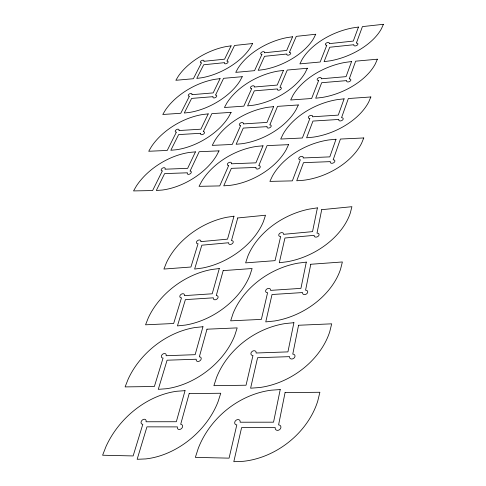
<?xml version="1.0" encoding="UTF-8"?>
<svg xmlns="http://www.w3.org/2000/svg" width="486" height="486" viewBox="0 0 486 486"><rect width="100%" height="100%" fill="white"/><g stroke="black" fill="none" stroke-linecap="round" stroke-linejoin="round"><path stroke-width="0.73" d="M285.063 392.615L278.593 424.91A3.056 2.521 -37.7 0 1 280.865 427.662A3.056 2.521 -37.7 0 1 277.5 430.377A3.056 2.521 -37.7 0 1 275.24 427.619L241.609 427.565L233.809 461.7L243.273 461.311A74.996 59.256 -36.9 0 0 317.729 401.132L319.885 392.263L285.063 392.615M298.556 325.255L292.772 354.136A2.873 2.26 -31.3 0 1 294.959 356.499A2.873 2.26 -31.3 0 1 291.794 359.014A2.873 2.26 -31.3 0 1 289.607 356.645L257.58 357.708L250.606 388.199L259.615 387.536A70.701 53.387 -31.8 0 0 329.733 331.768L331.695 323.828L298.556 325.255M310.773 264.263L305.573 290.221A2.722 2.029 -27.5 0 1 307.687 292.262A2.722 2.029 -27.5 0 1 304.698 294.601A2.722 2.029 -27.5 0 1 302.584 292.56L272.02 294.516L265.763 321.896L274.347 321.015A67.074 48.138 -28.4 0 0 340.577 269.123L342.375 261.966L310.773 264.263M321.702 209.679L317 233.159A2.594 1.829 -25.2 0 1 319.047 234.926A2.594 1.829 -25.2 0 1 316.21 237.113A2.594 1.829 -25.2 0 1 314.169 235.346L284.936 238.012L279.28 262.756L287.481 261.705A63.958 43.576 -26.3 0 0 350.26 213.178L351.913 206.696L321.702 209.679M280.222 389.547L273.545 422.182L240.133 422.219A2.995 2.387 -40 0 0 238.055 419.558A2.995 2.387 -40 0 0 234.75 422.2A2.995 2.387 -40 0 0 236.816 424.867L229.07 458.152L195.36 457.375L198.306 448.232A80.597 67.378 -42.1 0 1 271.024 390.215L280.222 389.547M293.909 322.686L287.931 351.882L256.092 353.012A2.813 2.151 -33.9 0 0 254.081 350.722A2.813 2.151 -33.9 0 0 250.964 353.17A2.813 2.151 -33.9 0 0 252.969 355.473L246.044 385.222L213.889 385.671L216.562 377.47A75.397 60.507 -34 0 1 285.142 323.573L293.909 322.686M306.302 262.112L300.931 288.368L270.544 290.379A2.661 1.944 -29.9 0 0 268.588 288.392A2.661 1.944 -29.9 0 0 265.642 290.683A2.661 1.944 -29.9 0 0 267.592 292.669L261.371 319.399L230.65 320.833L233.08 313.446A71.199 54.262 -29.2 0 1 297.942 263.169L306.302 262.112M317.407 207.868L312.541 231.628L283.466 234.343A2.533 1.756 -27.4 0 0 281.57 232.618A2.533 1.756 -27.4 0 0 278.776 234.756A2.533 1.756 -27.4 0 0 280.665 236.488L275.046 260.648L245.624 262.877L247.854 256.171A67.676 48.843 -26.3 0 1 309.406 209.071L317.407 207.868M189.188 393.569L180.683 424.321A2.952 2.248 -43.1 0 1 182.511 426.939A2.952 2.248 -43.1 0 1 179.249 429.515A2.952 2.248 -43.1 0 1 177.42 426.896L146.948 426.854L137.149 459.3L145.751 458.918A72.469 53.108 -41.5 0 0 218.062 401.697L220.753 393.253L189.188 393.569M206.987 329.192L199.339 356.833A2.764 2.041 -37.4 0 1 201.137 359.099A2.764 2.041 -37.4 0 1 198.051 361.499A2.764 2.041 -37.4 0 1 196.265 359.233L167.087 360.205L158.284 389.341L166.51 388.715A68.076 48.375 -36.8 0 0 234.738 335.498L237.186 327.892L206.987 329.192M223.183 270.617L216.276 295.585A2.606 1.853 -33.3 0 1 218.032 297.547A2.606 1.853 -33.3 0 1 215.116 299.789A2.606 1.853 -33.3 0 1 213.366 297.821L185.391 299.619L177.445 325.906L185.33 325.079A64.407 44.038 -33.3 0 0 249.877 275.398L252.113 268.521L223.183 270.617M237.739 217.965L231.47 240.643A2.479 1.683 -30.4 0 1 233.183 242.356A2.479 1.683 -30.4 0 1 230.413 244.458A2.479 1.683 -30.4 0 1 228.706 242.739L201.83 245.199L194.625 269.062L202.182 268.072A61.303 40.18 -30.7 0 0 263.455 221.482L265.514 215.225L237.739 217.965M185.045 390.647L176.327 421.727L146.031 421.769A2.898 2.132 -43.8 0 0 144.36 419.236A2.898 2.132 -43.8 0 0 141.153 421.751A2.898 2.132 -43.8 0 0 142.817 424.29L133.134 455.941L102.607 455.23L105.997 446.537A77.979 59.723 -46.1 0 1 176.649 391.273L185.045 390.647M202.972 326.72L195.135 354.677L166.115 355.716A2.709 1.944 -38.7 0 0 164.468 353.516A2.709 1.944 -38.7 0 0 161.437 355.861A2.709 1.944 -38.7 0 0 163.077 358.06L154.378 386.498L125.102 386.905L128.189 379.068A72.639 54.317 -39.8 0 1 194.941 327.552L202.972 326.72M219.295 268.527L212.212 293.787L184.382 295.634A2.558 1.768 -34.8 0 0 182.766 293.72A2.558 1.768 -34.8 0 0 179.893 295.913A2.558 1.768 -34.8 0 0 181.503 297.833L173.654 323.5L145.551 324.812L148.364 317.716A68.332 49.286 -35.1 0 1 211.592 269.523L219.295 268.527M233.973 216.197L227.533 239.148L200.797 241.645A2.43 1.616 -31.9 0 0 199.205 239.975A2.43 1.616 -31.9 0 0 196.478 242.028A2.43 1.616 -31.9 0 0 198.063 243.711L190.931 267.014L163.91 269.056L166.491 262.598A64.778 44.785 -31.7 0 1 226.573 217.321L233.973 216.197M363.777 137.951L361.602 143.23A55.386 34.962 -24.1 0 1 303.647 180.257L296.733 180.768L303.507 162.664L330.322 161.631A2.43 1.586 -23.2 0 0 331.95 163.302A2.43 1.586 -23.2 0 0 334.799 161.486A2.43 1.586 -23.2 0 0 333.165 159.815L340.413 139.045L363.777 137.951M370.854 96.963L368.795 101.847A53.339 32.125 -23.4 0 1 313.27 137.149L306.611 137.787L312.96 121.069L338.815 119.453A2.339 1.452 -22.5 0 0 340.394 120.941A2.339 1.452 -22.5 0 0 343.128 119.204A2.339 1.452 -22.5 0 0 341.537 117.721L348.347 98.537L370.854 96.963M377.367 59.201L375.423 63.733A51.467 29.61 -22.8 0 1 322.133 97.461L315.706 98.208L321.677 82.717L346.627 80.615A2.254 1.337 -22 0 0 348.17 81.94A2.254 1.337 -22 0 0 350.795 80.281A2.254 1.337 -22 0 0 349.246 78.957L355.655 61.175L377.367 59.201M383.393 24.3L381.546 28.522A49.73 27.368 -22.5 0 1 330.316 60.805L324.107 61.649L329.739 47.245L353.851 44.73A2.175 1.233 -21.7 0 0 355.357 45.915A2.175 1.233 -21.7 0 0 357.872 44.329A2.175 1.233 -21.7 0 0 356.366 43.145L362.422 26.608L383.393 24.3M336.014 139.251L329.8 156.875L303.136 157.974A2.369 1.519 -24.9 0 0 301.63 156.358A2.369 1.519 -24.9 0 0 298.841 158.132A2.369 1.519 -24.9 0 0 300.348 159.754L292.359 180.871L269.882 181.393L272.427 176.023A58.199 38.71 -24 0 1 329.156 139.895L336.014 139.251M344.106 98.828L338.262 115.115L312.559 116.786A2.278 1.397 -24 0 0 311.083 115.346A2.278 1.397 -24 0 0 308.41 117.041A2.278 1.397 -24 0 0 309.88 118.487L302.395 137.994L280.695 139.045L283.095 134.069A55.945 35.417 -23.1 0 1 337.491 99.587L344.106 98.828M351.566 61.546L346.062 76.642L321.24 78.793A2.199 1.282 -23.3 0 0 319.806 77.505A2.199 1.282 -23.3 0 0 317.237 79.127A2.199 1.282 -23.3 0 0 318.67 80.421L311.635 98.5L290.671 99.995L292.93 95.378A53.885 32.513 -22.5 0 1 345.188 62.396L351.566 61.546M358.468 27.046L353.273 41.085L329.283 43.643A2.12 1.185 -22.9 0 0 327.874 42.489A2.12 1.185 -22.9 0 0 325.407 44.038A2.12 1.185 -22.9 0 0 326.805 45.198L320.171 62.008L299.892 63.879L302.037 59.578A51.984 29.944 -22.1 0 1 352.301 27.981L358.468 27.046M288.556 144.658L286.145 149.755A52.98 32.513 -27.5 0 1 230.127 185.348L223.748 185.822L231.366 168.344L256.031 167.439A2.321 1.476 -27.1 0 0 257.392 169.061A2.321 1.476 -27.1 0 0 260.15 167.312A2.321 1.476 -27.1 0 0 258.783 165.696L267.063 145.624L288.556 144.658M298.331 104.952L296.053 109.684A51.024 30.017 -26.4 0 1 242.314 143.68L236.141 144.269L243.279 128.085L267.142 126.633A2.236 1.355 -26 0 0 268.479 128.079A2.236 1.355 -26 0 0 271.121 126.409A2.236 1.355 -26 0 0 269.785 124.963L277.555 106.367L298.331 104.952M307.365 68.259L305.208 72.663A49.238 27.775 -25.6 0 1 253.564 105.195L247.593 105.893L254.306 90.852L277.409 88.932A2.151 1.251 -25.1 0 0 278.721 90.232A2.151 1.251 -25.1 0 0 281.26 88.634A2.151 1.251 -25.1 0 0 279.942 87.34L287.262 70.057L307.365 68.259M315.736 34.251L313.695 38.358A47.598 25.764 -24.9 0 1 263.989 69.547L258.2 70.33L264.524 56.315L286.922 54.007A2.078 1.16 -24.4 0 0 288.204 55.173A2.078 1.16 -24.4 0 0 290.652 53.636A2.078 1.16 -24.4 0 0 289.358 52.476L296.266 36.365L315.736 34.251M263.017 145.806L255.928 162.834L231.391 163.806A2.266 1.409 -28.3 0 0 230.133 162.233A2.266 1.409 -28.3 0 0 227.436 163.946A2.266 1.409 -28.3 0 0 228.687 165.519L219.733 185.907L199.053 186.345L201.805 181.163A55.586 35.836 -28 0 1 256.675 146.401L263.017 145.806M273.642 106.634L266.984 122.417L243.243 123.924A2.181 1.3 -27.1 0 0 242.004 122.515A2.181 1.3 -27.1 0 0 239.416 124.149A2.181 1.3 -27.1 0 0 240.649 125.558L232.253 144.451L212.236 145.381L214.824 140.569A53.417 32.969 -26.7 0 1 267.507 107.339L273.642 106.634M283.466 70.391L277.202 85.068L254.214 87.024A2.102 1.203 -26.2 0 0 252.993 85.761A2.102 1.203 -26.2 0 0 250.503 87.328A2.102 1.203 -26.2 0 0 251.718 88.592L243.826 106.155L224.423 107.503L226.865 103.02A51.455 30.405 -25.7 0 1 277.536 71.187L283.466 70.391M292.59 36.766L286.679 50.447L264.39 52.792A2.035 1.118 -25.4 0 0 263.193 51.656A2.035 1.118 -25.4 0 0 260.794 53.156A2.035 1.118 -25.4 0 0 261.99 54.292L254.549 70.664L235.728 72.371L238.037 68.18A49.657 28.109 -24.9 0 1 286.837 37.635L292.59 36.766M219.028 150.86L216.422 155.787A51 30.175 -30.3 0 1 162.221 190.05L156.316 190.488L164.626 173.599L187.389 172.803A2.23 1.367 -30.2 0 0 188.519 174.377A2.23 1.367 -30.2 0 0 191.186 172.694A2.23 1.367 -30.2 0 0 190.05 171.121L199.193 151.711L219.028 150.86M231.093 112.363L228.627 116.95A49.098 27.988 -29 0 1 176.558 149.724L170.829 150.277L178.629 134.592L200.718 133.286A2.144 1.264 -28.8 0 0 201.836 134.695A2.144 1.264 -28.8 0 0 204.399 133.085A2.144 1.264 -28.8 0 0 203.276 131.676L211.86 113.639L231.093 112.363M242.265 76.685L239.938 80.962A47.373 26.007 -28 0 1 189.838 112.381L184.279 113.031L191.612 98.415L213.062 96.671A2.066 1.172 -27.7 0 0 214.174 97.941A2.066 1.172 -27.7 0 0 216.635 96.398A2.066 1.172 -27.7 0 0 215.523 95.128L223.603 78.319L242.265 76.685M252.653 43.521L250.448 47.531A45.793 24.215 -27.1 0 1 202.176 77.693L196.775 78.422L203.689 64.772L224.538 62.651A1.999 1.087 -26.8 0 0 225.632 63.8A1.999 1.087 -26.8 0 0 228.007 62.317A1.999 1.087 -26.8 0 0 226.907 61.169L234.531 45.471L252.653 43.521M195.457 151.869L187.639 168.344L164.991 169.201A2.187 1.306 -31.1 0 0 163.946 167.676A2.187 1.306 -31.1 0 0 161.334 169.322A2.187 1.306 -31.1 0 0 162.373 170.853L152.61 190.561L133.541 190.919L136.451 185.913A53.466 33.109 -31.2 0 1 189.576 152.422L195.457 151.869M208.227 113.876L200.894 129.191L178.909 130.552A2.102 1.209 -29.7 0 0 177.87 129.179A2.102 1.209 -29.7 0 0 175.361 130.752A2.102 1.209 -29.7 0 0 176.394 132.125L167.239 150.441L148.71 151.268L151.456 146.602A51.352 30.618 -29.6 0 1 202.528 114.532L208.227 113.876M220.079 78.629L213.172 92.899L191.824 94.691A2.023 1.124 -28.6 0 0 190.791 93.452A2.023 1.124 -28.6 0 0 188.374 94.964A2.023 1.124 -28.6 0 0 189.4 96.204L180.786 113.268L162.78 114.489L165.368 110.134A49.444 28.364 -28.4 0 1 214.551 79.37L220.079 78.629M231.105 45.836L224.587 59.177L203.834 61.327A1.956 1.045 -27.7 0 0 202.814 60.209A1.956 1.045 -27.7 0 0 200.481 61.661A1.956 1.045 -27.7 0 0 201.502 62.785L193.379 78.726L175.859 80.287L178.313 76.211A47.713 26.335 -27.4 0 1 225.735 46.65L231.105 45.836"/></g></svg>
